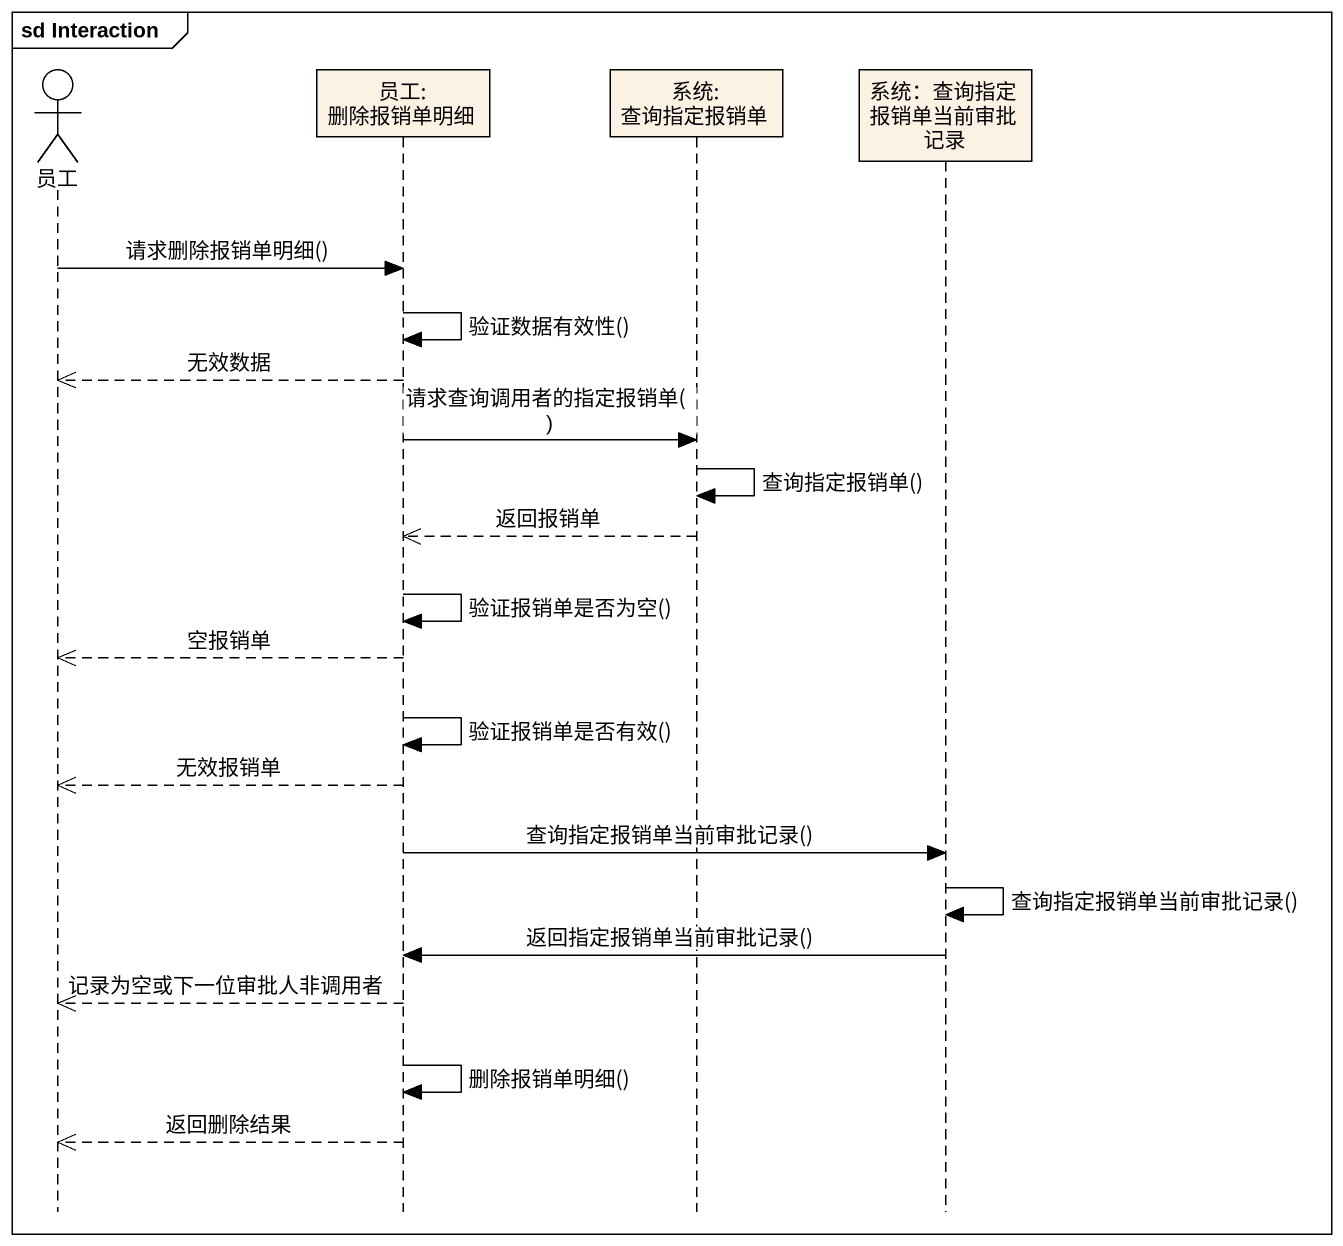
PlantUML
@startuml
mainframe sd Interaction
hide footbox
actor 员工
participant "员工: 删除报销单明细" as 员工_删除报销单明细
participant "系统: 查询指定报销单" as 系统_查询指定报销单
participant "系统：查询指定报销单当前审批记录" as 系统_查询指定报销单当前审批记录

员工 -> 员工_删除报销单明细 : 请求删除报销单明细()
员工_删除报销单明细 -> 员工_删除报销单明细 : 验证数据有效性()
员工_删除报销单明细 -->> 员工 : 无效数据
员工_删除报销单明细 -> 系统_查询指定报销单 : 请求查询调用者的指定报销单()
系统_查询指定报销单 -> 系统_查询指定报销单 : 查询指定报销单()
系统_查询指定报销单 -->> 员工_删除报销单明细 : 返回报销单
员工_删除报销单明细 -> 员工_删除报销单明细 : 验证报销单是否为空()
员工_删除报销单明细 -->> 员工 : 空报销单
员工_删除报销单明细 -> 员工_删除报销单明细 : 验证报销单是否有效()
员工_删除报销单明细 -->> 员工 : 无效报销单
员工_删除报销单明细 -> 系统_查询指定报销单当前审批记录 : 查询指定报销单当前审批记录()
系统_查询指定报销单当前审批记录 -> 系统_查询指定报销单当前审批记录 : 查询指定报销单当前审批记录()
系统_查询指定报销单当前审批记录 -> 员工_删除报销单明细 : 返回指定报销单当前审批记录()
员工_删除报销单明细 -->> 员工 : 记录为空或下一位审批人非调用者
员工_删除报销单明细 -> 员工_删除报销单明细 : 删除报销单明细()
员工_删除报销单明细 -->> 员工 : 返回删除结果
@enduml
